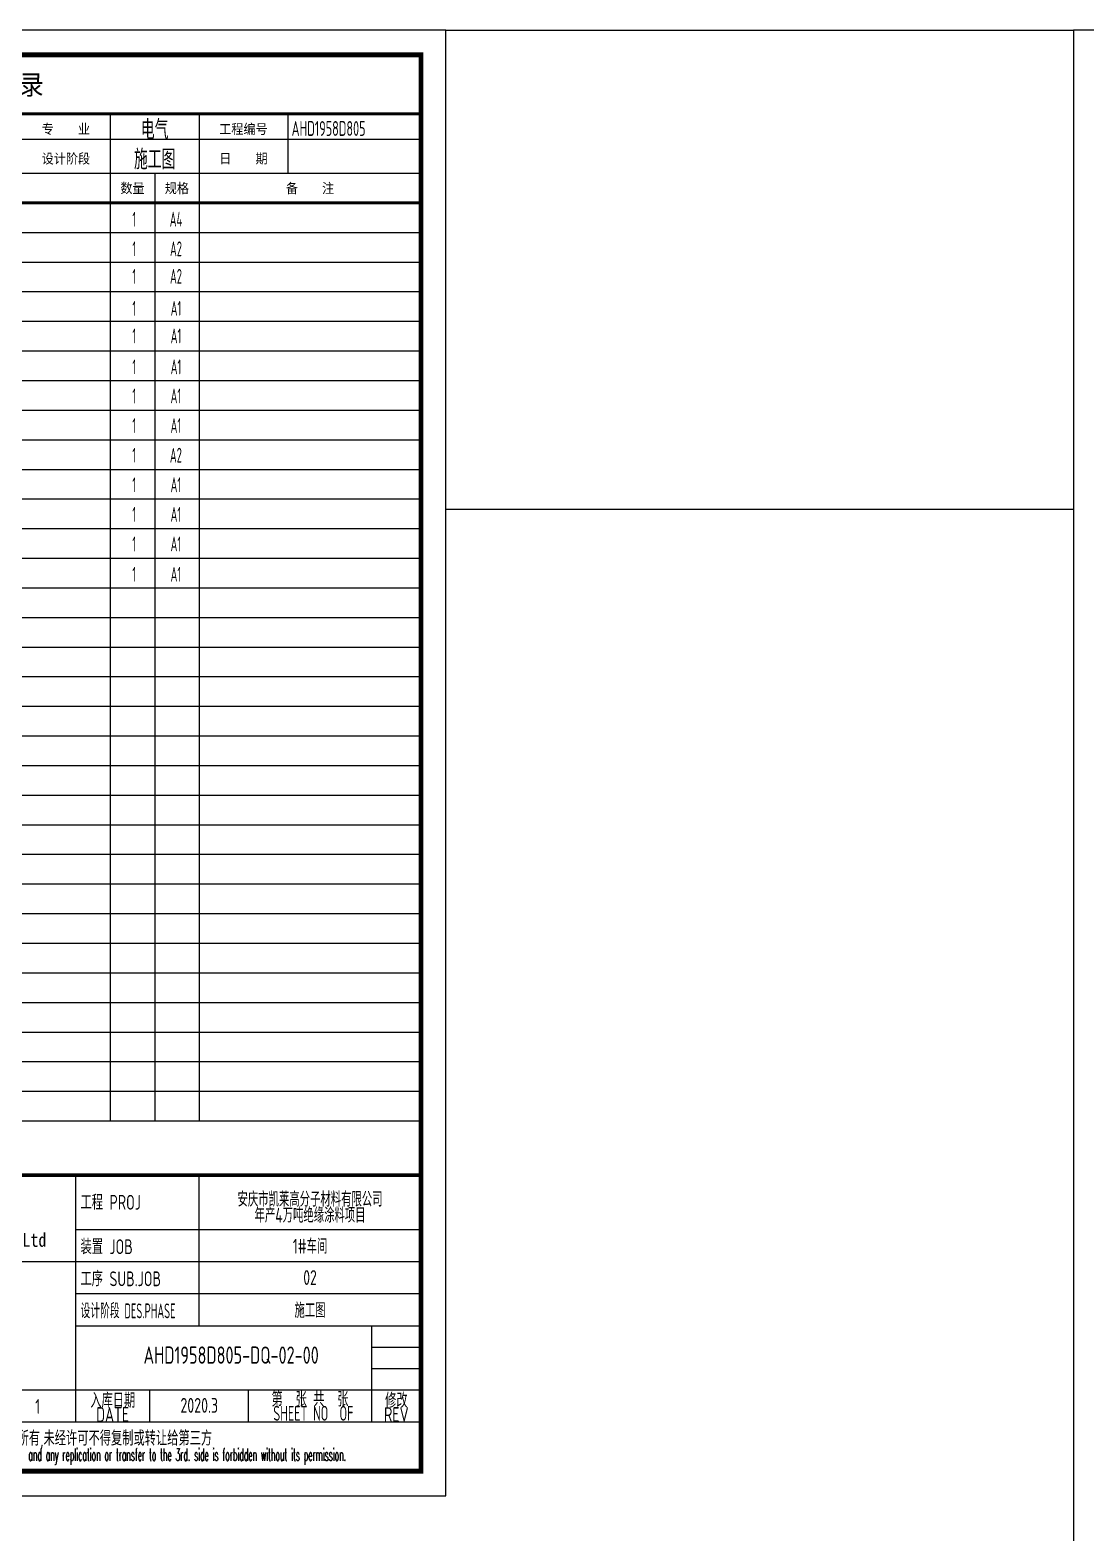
# Model space of a CAD drawing. Extents: x 1234595 to 2088511, y -80443 to 75292.
# Drawn here: x 1256100 to 1277508, y 26130 to 56580 of the extents above; entities that cross this region are included whole.
import ezdxf
from ezdxf.enums import TextEntityAlignment as Align

# ---------------------------------------------------------------- set-up
doc = ezdxf.new("R2010")
doc.units = 0
doc.header["$LTSCALE"] = 1000
doc.header["$MEASUREMENT"] = 0
doc.layers.get('0').update_dxf_attribs({"linetype": 'CONTINUOUS'})
for name, color, linetype in [('AXIS', 3, 'CONTINUOUS'), ('PUB_TITLE', 4, 'CONTINUOUS'), ('WALL', 2, 'CONTINUOUS')]:
    doc.layers.add(name, color=color, linetype=linetype)
doc.styles.add('-宋体', font='', dxfattribs={"width": 0.8})
doc.styles.add('AHD', font='sceie.shx', dxfattribs={"width": 0.7, "bigfont": 'sceic.shx'})
doc.styles.add('ECEC_TQ', font='txt_l.shx', dxfattribs={"bigfont": 'hztxt_l.shx'})
doc.styles.add('sceie', font='sceie.shx', dxfattribs={"width": 0.7, "bigfont": 'sceic.shx'})
doc.styles.add('TSSD_Rein', font='Tssdeng.shx', dxfattribs={"width": 0.7, "bigfont": 'hztxt.shx'})
doc.styles.add('宋体', font='', dxfattribs={"width": 0.7})
doc.styles.get('-宋体').set_extended_font_data('SimSun')
doc.styles.get('宋体').set_extended_font_data('SimSun')

msp = doc.modelspace()

# ---------------------------------------------------------------- linework, layer by layer
for p, q in [((1257726.8, 54879.7), (1257726.8, 34479.7)), ((1259526.8, 54879.7), (1259526.8, 34479.7)), ((1258626.8, 53679.7), (1258626.8, 34479.7)), ((1246026.8, 52479.7), (1264026.8, 52479.7)), ((1246026.8, 51879.7), (1264026.8, 51879.7)), ((1246026.8, 51279.7), (1264026.8, 51279.7)), ((1246026.8, 50679.7), (1264026.8, 50679.7)), ((1246026.8, 50079.7), (1264026.8, 50079.7)), ((1246026.8, 49479.7), (1264026.8, 49479.7)), ((1246026.8, 48879.7), (1264026.8, 48879.7)), ((1257026.8, 28379.7), (1257026.8, 33379.7)), ((1259526.8, 30329.7), (1259526.8, 33379.7)), ((1264026.8, 27379.7), (1264026.8, 33379.7)), ((1257026.8, 32279.7), (1264026.8, 32279.7)), ((1246026.8, 31629.7), (1257026.8, 31629.7)), ((1257026.8, 31629.7), (1264026.8, 31629.7)), ((1257026.8, 30979.7), (1264026.8, 30979.7)), ((1257026.8, 30329.7), (1264026.8, 30329.7)), ((1263026.8, 28379.7), (1263026.8, 30329.7)), ((1263026.8, 29896.4), (1264026.8, 29896.4)), ((1263026.8, 29463), (1264026.8, 29463)), ((1251526.8, 29029.7), (1264026.8, 29029.7)), ((1258526.8, 28379.7), (1258526.8, 29029.7)), ((1260526.8, 28379.7), (1260526.8, 29029.7)), ((1246026.8, 28379.7), (1264026.8, 28379.7)), ((1246026.8, 27379.7), (1264026.8, 27379.7))]:
    msp.add_line(p, q)
at = {"const_width": 70}
msp.add_lwpolyline([(1264026.8, 33379.7), (1246026.8, 33379.7)], dxfattribs=at)
at = {"layer": 'PUB_TITLE'}
for p, q in [((1261326.8, 54879.7), (1261326.8, 53679.7)), ((1246926.8, 54371.5), (1264026.8, 54371.5)), ((1261326.8, 54279.7), (1261326.8, 53679.7)), ((1246926.8, 53679.7), (1264026.8, 53679.7)), ((1246026.8, 48279.7), (1264026.8, 48279.7)), ((1246026.8, 47679.7), (1264026.8, 47679.7)), ((1246026.8, 47079.7), (1264026.8, 47079.7)), ((1246026.8, 46479.7), (1264026.8, 46479.7)), ((1246026.8, 45879.7), (1264026.8, 45879.7)), ((1246026.8, 45279.7), (1264026.8, 45279.7)), ((1246026.8, 44679.7), (1264026.8, 44679.7)), ((1246026.8, 44079.7), (1264026.8, 44079.7)), ((1246026.8, 43479.7), (1264026.8, 43479.7)), ((1246026.8, 42879.7), (1264026.8, 42879.7)), ((1246026.8, 42279.7), (1264026.8, 42279.7)), ((1246026.8, 41679.7), (1264026.8, 41679.7)), ((1246026.8, 41079.7), (1264026.8, 41079.7)), ((1246026.8, 40479.7), (1264026.8, 40479.7)), ((1246026.8, 39879.7), (1264026.8, 39879.7)), ((1246026.8, 39279.7), (1264026.8, 39279.7)), ((1246026.8, 38679.7), (1264026.8, 38679.7)), ((1246026.8, 38079.7), (1264026.8, 38079.7)), ((1246026.8, 37479.7), (1264026.8, 37479.7)), ((1246026.8, 36879.7), (1264026.8, 36879.7)), ((1246026.8, 36279.7), (1264026.8, 36279.7)), ((1246026.8, 35679.7), (1264026.8, 35679.7)), ((1246026.8, 35079.7), (1264026.8, 35079.7)), ((1246026.8, 34479.7), (1264026.8, 34479.7))]:
    msp.add_line(p, q, dxfattribs=at)
for points in [[(1243526.8, 26879.7), (1264526.8, 26879.7), (1264526.8, 56579.7), (1243526.8, 56579.7)], [(1277258.5, 14579.7), (1336658.5, 14579.7), (1336658.5, 56579.7), (1277258.5, 56579.7)]]:
    msp.add_lwpolyline(points, close=True, dxfattribs=at)
at = {"layer": 'PUB_TITLE', "const_width": 100}
msp.add_lwpolyline([(1246026.8, 27379.7), (1264026.8, 27379.7), (1264026.8, 56079.7), (1246026.8, 56079.7)], close=True, dxfattribs=at)
at = {"layer": 'PUB_TITLE', "const_width": 60}
for points in [[(1246026.8, 54879.7), (1264026.8, 54879.7)], [(1246026.8, 53079.7), (1264026.8, 53079.7)]]:
    msp.add_lwpolyline(points, dxfattribs=at)
at = {"layer": 'WALL', "color": 1, "ltscale": 10}
msp.add_lwpolyline([(1264526.8, 56579.7), (1277258.5, 56579.7), (1277258.5, 46864.7), (1264526.8, 46864.7)], close=True, dxfattribs=at)

# ---------------------------------------------------------------- texts
for s, height, style, width, p in [('1', 300, 'sceie', 0.6, (1258214.5, 52747.4)), ('A4', 300, 'sceie', 0.6, (1259059, 52747.4)), ('1', 300, 'sceie', 0.6, (1258214.5, 52147.4)), ('A2', 300, 'sceie', 0.6, (1259059, 52147.4)), ('1', 300, 'sceie', 0.6, (1258214.5, 51590)), ('A2', 300, 'sceie', 0.6, (1259059, 51590)), ('1', 300, 'sceie', 0.6, (1258214.5, 50941.4)), ('A1', 300, 'sceie', 0.6, (1259059, 50941.4)), ('1', 300, 'sceie', 0.6, (1258214.5, 50383.1)), ('A1', 300, 'sceie', 0.6, (1259059, 50383.1)), ('1', 300, 'sceie', 0.6, (1258214.5, 49756.1)), ('A1', 300, 'sceie', 0.6, (1259059, 49756.1)), ('1', 300, 'sceie', 0.6, (1258212.2, 49166.1)), ('A1', 300, 'sceie', 0.6, (1259056.8, 49166.1)), ('1', 300, 'sceie', 0.6, (1258212.2, 48566.1)), ('A1', 300, 'sceie', 0.6, (1259056.8, 48566.1)), ('1', 300, 'sceie', 0.6, (1258212.2, 47966.1)), ('A2', 300, 'sceie', 0.6, (1259056.8, 47966.1)), ('1', 300, 'sceie', 0.6, (1258212.2, 47366.1)), ('A1', 300, 'sceie', 0.6, (1259056.8, 47366.1)), ('1', 300, 'sceie', 0.6, (1258212.2, 46766.1)), ('A1', 300, 'sceie', 0.6, (1259056.8, 46766.1)), ('1', 300, 'sceie', 0.6, (1258212.2, 46166.1)), ('A1', 300, 'sceie', 0.6, (1259056.8, 46166.1)), ('1', 300, 'sceie', 0.6, (1258212.2, 45553.8)), ('A1', 300, 'sceie', 0.6, (1259056.8, 45553.8)), ('Anhui Huadong Chemical & Medical Engineering Co.,Ltd', 280, '宋体', 0.85, (1252221.7, 32029.7)), ('入库日期', 300, 'sceie', 0.8, (1257776.8, 28829.7)), ('第  张 共  张', 300, 'sceie', 0.8, (1261776.8, 28854.7)), ('修改', 300, 'sceie', 0.8, (1263526.8, 28829.7)), ('1', 300, 'sceie', 0.8, (1256256.2, 28692.8)), ('DATE', 300, 'sceie', 0.8, (1257776.8, 28529.7)), ('2020.3', 300, 'AHD', 0.8, (1259530.7, 28715.6)), ('SHEET NO  OF  ', 300, 'sceie', 0.7, (1261958.1, 28554.7)), ('REV', 300, 'sceie', 0.8, (1263526.8, 28529.7)), ('本文件专有权属安徽华东化工医药工程有限责任公司所有,未经许可不得复制或转让给第三方', 300, 'sceie', 0.8, (1255197.9, 28030.8)), ('The proprietary right of this document belongs to Anhui Huadong Chemical And Medical Engineering  Co.,Ltd.  and any replication or transfer to the 3rd. side is forbidden without its permission. ', 250, 'ECEC_TQ', 0.45, (1255026.8, 27679.7))]:
    msp.add_text(s, height=height, dxfattribs=dict(style=style, width=width)).set_placement(p, align=Align.MIDDLE)
at = {"style": 'sceie'}
for s, width, p in [('工程 PROJ', 0.8, (1257123.7, 32679.7)), ('装置 JOB', 0.8, (1257123.7, 31779.7)), ('工序 SUB.JOB', 0.8, (1257123.7, 31129.7)), ('设计阶段 DES.PHASE', 0.6, (1257123.7, 30479.7))]:
    msp.add_text(s, height=300, dxfattribs=dict(at, width=width)).set_placement(p)
at = {"insert": (1261403.6, 54735.6), "char_height": 300, "width": 7518.75, "attachment_point": 1, "style": 'sceie'}
msp.add_mtext('AHD1958D805', dxfattribs=at)
at = {"style": 'sceie', "width": 0.8}
msp.add_attdef('AHD1958D805-DQ-02-00', text='200320-02-040', height=350, dxfattribs=at).set_placement((1260177.6, 29733.4), align=Align.MIDDLE)
at = {"layer": 'AXIS', "style": 'TSSD_Rein', "width": 0.7}
for s, p in [('安庆市凯莱高分子材料有限公司', (1261776.8, 32907.3)), ('年产4万吨绝缘涂料项目', (1261776.8, 32584.2)), ('1#车间', (1261776.8, 31954.7)), ('02', (1261776.8, 31304.7)), ('施工图', (1261776.8, 30654.7))]:
    msp.add_text(s, height=300, dxfattribs=at).set_placement(p, align=Align.MIDDLE)
at = {"layer": 'PUB_TITLE'}
for s, height, style, width, p in [('图 纸 目 录', 400, '-宋体', 0.9, (1255026.8, 55479.7)), ('专    业', 200, '-宋体', 0.9, (1256826.8, 54579.7)), ('电气', 400, 'TSSD_Rein', 0.7, (1258626.8, 54579.7)), ('工程编号', 200, '-宋体', 0.9, (1260426.8, 54579.7)), ('施工图', 400, 'TSSD_Rein', 0.7, (1258626.8, 53979.7)), ('设计阶段', 200, '-宋体', 0.9, (1256826.8, 53979.7)), ('日    期', 200, '-宋体', 0.9, (1260426.8, 53979.7)), ('数量', 200, '-宋体', 0.9, (1258176.8, 53379.7)), ('规格', 200, '-宋体', 0.9, (1259076.8, 53379.7)), ('备    注', 200, '-宋体', 0.9, (1261776.8, 53379.7))]:
    msp.add_text(s, height=height, dxfattribs=dict(at, style=style, width=width)).set_placement(p, align=Align.MIDDLE)

doc.saveas('drawing.dxf')
